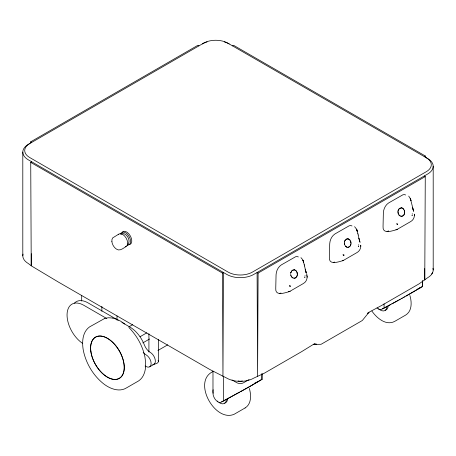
<?xml version="1.0" encoding="UTF-8"?>
<svg xmlns="http://www.w3.org/2000/svg" width="456" height="456" viewBox="0 0 456 456"><rect width="100%" height="100%" fill="white"/><g stroke="black" fill="none" stroke-linecap="round" stroke-linejoin="round"><path stroke-width="0.68" d="M261.961 373.806L261.955 379.403L261.983 373.692M422.182 286.738L422.524 286.505L422.535 280.822M346.075 239.246L347.888 238.83L346.167 239.183L344.611 241.138L344.314 243.23L344.599 244.633L345.659 246.36L346.788 247.106L345.545 246.229M31.293 253.696L31.23 265.802L58.311 282.019L209.834 369.502L226.82 378.144A19.027 10.984 0 0 0 253.73 378.144L264.412 373.145L301.41 351.781L315.142 343.3M425.266 157.411L425.271 155.986L233.552 45.292L232.543 45.879M397.98 211.533L398.248 213.659L397.974 212.097M344.32 243.071L344.599 244.633M291.618 270.961L290.763 272.87L292.028 270.505L294.262 269.798L292.427 270.22M344.434 241.805L345.266 239.987M398.897 209.008L398.059 210.923L399.325 208.557L401.559 207.85L399.724 208.272M296.56 276.98L297.335 274.945L297.147 272.574L295.99 270.676L294.701 269.906L296.349 271.075M349.997 240.101L348.35 238.933L349.638 239.702L350.795 241.6L350.983 243.971L350.208 246.006M403.645 209.127L401.998 207.959L403.286 208.728L404.443 210.626L404.632 212.998L403.856 215.032M306.831 274.803L306.922 275.185L306.802 274.763C307.846 278.012 306.421 281.933 303.354 283.535L289.959 291.281L287.941 292.011C283.569 293.293 275.059 295.881 275.755 288.397L276.062 274.768C276.273 270.967 278.063 267.011 281.329 264.902L295.568 256.762L297.061 256.511L298.355 256.933M360.781 246.297L360.724 245.191C361.101 248.098 359.613 251.182 357.002 252.561L343.607 260.308L341.59 261.037C337.189 262.28 328.747 264.953 329.403 257.423L329.711 243.795C329.922 239.993 331.712 236.037 334.978 233.928L349.216 225.788L350.71 225.538L352.003 225.959M414.39 214.206C414.732 217.113 413.278 220.208 410.651 221.587L397.256 229.334L395.238 230.063C390.838 231.306 382.396 233.979 383.051 226.45L383.359 212.821C383.57 209.019 385.36 205.069 388.626 202.954L402.865 194.815L404.358 194.564L405.652 194.986M290.671 273.48L290.785 272.779M398.082 210.832L397.985 211.504M145.601 366.989C145.162 372.193 143.264 377.745 138.755 380.817L126.682 387.788C119.25 392.559 109.782 388.643 103.529 383.747L103.466 383.701C93.235 375.487 86.133 363.575 83.397 350.772L83.385 350.704C81.841 342.627 82.2 332.162 89.564 326.901L104.766 318.408M297.249 275.481C296.451 279.796 290.837 278.587 290.728 274.637M350.898 244.507C350.499 246.468 348.338 247.956 346.674 247.066M404.546 213.533C403.908 217.113 399.279 217.176 398.31 213.824M120.361 234.013C125.497 226.33 136.087 244.279 127.081 245.334M422.53 286.499L422.564 280.788M120.994 234.241C125.856 230.935 132.018 241.304 127.452 244.536M367.553 313.688L369.052 312.217L381.968 305.275L418.967 283.911L427.625 277.744A19.027 10.984 0 0 0 432.966 268.259M213.169 371.486C191.833 381.073 214.85 422.735 234.184 414.253L245.18 407.915M245.089 407.972C251.626 403.982 251.279 394.907 249.335 388.444M371.891 311.055C376.622 317.895 386.044 326.114 394.765 321.349L405.663 315.073C412.201 311.077 411.853 302.003 409.91 295.539M261.607 379.637L261.949 379.409M295.79 277.75L294.154 278.285M403.087 215.802L401.451 216.338M261.567 379.666L250.298 386.164M422.142 286.761L406.005 296.058M305.138 275.709L304.876 275.874M358.786 244.735L358.524 244.9M412.435 213.761L412.173 213.927M30.729 143.138L30.729 141.81L197.898 45.292L198.907 45.879M23.034 254.083A19.027 10.984 0 0 0 28.375 263.568L31.23 265.802L30.729 162.393L31.738 161.812M118.759 234.15L112.706 237.889L111.954 239.56L111.885 241.623M126.112 246.531C123.325 248.149 119.62 251.666 116.314 249.022C113.875 247.3 112.244 244.496 111.868 241.537M129.002 326.792L132.696 324.661M222.448 273.081L223.457 272.5L222.955 376.491L222.448 273.081L30.729 162.393M424.262 156.568L425.271 155.986M140.055 336.727L146.826 332.817M258.102 273.081L257.6 376.491L257.093 272.5L258.102 273.081L425.271 176.569L424.77 279.978L424.713 268.584M142.802 342.906L149.574 338.996M157.907 350.499L167.757 344.81M349.427 246.781L347.803 247.312M149.807 366.755L154.014 364.327M249.096 379.557L243.589 382.738A4.759 2.747 0 0 1 236.863 382.738L232.007 379.933M252.208 385.075L259.606 380.674L259.339 380.794M410.873 293.265L420.181 287.776L419.355 288.163M410.366 293.55L403.657 297.38M252.105 385.183L248.149 387.383M249.979 386.392L223.565 400.921M247.745 387.657L240.722 391.601M401.297 298.697L404.523 296.856M398.971 299.997L402.312 298.093M367.815 312.901L369.052 312.217L362.583 320.169A2.377 1.374 -60 0 1 361.87 320.762L321.508 344.063A2.377 1.374 -60 0 1 320.796 344.291L313.318 344.394L316.549 344.052M396.714 301.251L400.123 299.313M239.548 392.217L225.908 399.604M394.548 302.448L397.985 300.504M395.939 301.638L384.191 308.005M394.024 302.693L391.869 303.873M254.277 383.422L254.773 383.148M255.121 383.017L255.531 382.795M222.574 401.383L225.931 399.553M417.616 289.018L418.739 288.409M390.695 304.511L381.467 309.453A5.472 3.158 60 0 1 378.771 309.157L378.605 309.06A7.136 4.121 60 0 1 377.044 307.874M256.865 382.077L258.016 381.467M419.953 287.759L422.575 286.436M259.378 380.657L261.242 379.688M261.539 379.54L262 379.341M388.626 230.901L387.036 231.511M334.607 262.052L333.387 262.485M280.959 293.026L279.739 293.459M400.322 216.093L398.88 214.884M293.026 278.04L291.555 276.775M104.897 318.368L108.511 317.741L112.313 318.009M404.694 212.279L404.233 210.085M351.046 243.253L350.584 241.059M297.397 274.227L296.936 272.032M401.559 207.85L401.998 207.959M347.911 238.824L348.35 238.933M294.262 269.798L294.701 269.906M112.432 318.026L116.451 319.171M116.554 319.211L120.675 321.195L124.796 323.971M424.262 175.987L425.271 176.569M30.729 141.81L31.738 142.392M118.224 320.3L88.076 302.892A23.786 13.731 60 0 0 74.391 303.126M121.912 322.432L129.909 327.049A23.786 13.731 60 0 1 144.478 345.163A9.513 5.495 60 0 0 150.303 352.414A7.136 4.121 60 0 1 155.194 359.63A7.136 4.121 60 0 1 152.703 364.749M106.636 318.465L83.87 305.32A23.786 13.731 60 0 0 67.06 314.395A23.786 13.731 60 0 0 82.758 343.476M354.597 226.672L356.598 229.237L357.817 233.341M300.949 257.646L302.647 259.612L303.724 262.605M408.713 196.097L410.48 198.873L413.467 210.803L412.549 207.298M128.849 327.493C136.857 335.519 142.591 345.83 144.928 356.945L145.618 362.115L145.618 366.886M410.229 198.235L411.021 200.657L410.246 198.263M356.581 229.208L356.814 229.807M303.166 260.781L302.932 260.182L304.169 264.315M356.609 229.265L357.373 231.631L356.82 229.824M413.706 211.561L412.936 208.905M360.058 242.535L358.878 238.18L359.818 241.777L359.288 239.879M306.409 273.509L305.229 269.154L306.17 272.751L305.64 270.853M290.763 274.917L290.951 275.606M358.182 234.937L358.9 238.271M304.534 265.911L305.252 269.245M357.806 233.301L358.194 234.994M304.158 264.275L304.545 265.968M414.373 214.217L414.43 215.323M307.076 276.165L307.133 277.271M433.2 166.275L433.2 269.975M384.06 303.838L384.06 308.039M223.486 376.451L223.486 400.944L220.892 402.352A5.472 3.158 60 0 1 218.196 402.061L218.025 401.964A7.136 4.121 60 0 1 212.98 393.22L212.98 371.15M158.42 339.446L158.42 361.289M148.918 333.695L148.918 352.015M117.004 315.9L117.004 320.118M101.865 306.375L101.865 311.294M81.687 295.425L81.687 301.045M22.8 152.099L22.8 255.799M242.387 380.908A4.759 2.747 0 0 1 238.066 380.908M222.112 401.559A5.472 3.158 60 0 1 221.605 401.616M226.381 400.003A9.513 5.495 60 0 1 219.136 402.574M218.014 401.702A9.513 5.495 60 0 1 217.29 401.018M213.174 393.243A9.513 5.495 60 0 1 213.134 389.732M227.612 398.367A9.513 5.495 60 0 1 224.654 403.098M432.47 272.357A4.759 2.747 0 0 1 431.558 273.97M383.148 308.478A5.472 3.158 60 0 1 382.179 308.712M386.956 307.099A9.513 5.495 60 0 1 378.588 308.803M388.136 306.421A9.513 5.495 60 0 1 385.229 310.194M122.151 232.212A7.376 4.258 60 0 1 130.501 236.219A7.376 4.258 60 0 1 128.734 244.661M202.27 43.936A19.027 10.984 0 0 1 207.087 41.918M224.363 41.918A19.027 10.984 0 0 1 229.18 43.936M426.28 157.73A17.123 9.884 0 0 1 426.28 171.712L252.385 272.112A17.123 9.889 0 0 1 228.171 272.112L29.72 157.537A17.123 9.889 0 0 1 29.72 143.554M118.246 234.658A7.205 4.161 60 0 1 126.112 238.032A7.205 4.161 60 0 1 125.44 246.77M158.118 360.377A4.759 2.747 0 0 1 153.968 364.087M143.178 352.385A9.513 5.495 60 0 0 146.097 354.842A7.136 4.121 60 0 1 151.141 363.58A7.136 4.121 60 0 1 146.097 366.493A9.513 5.495 60 0 0 145.094 365.997M304.899 276.997L304.785 277.425L304.899 276.997M358.547 246.023L358.433 246.451L358.547 246.023M412.195 215.05L412.082 215.477L412.195 215.05M203.615 43.16L28.375 144.335A19.027 10.984 0 0 0 28.375 159.868L226.82 274.444A19.027 10.984 0 0 0 253.73 274.444L427.625 174.044A19.027 10.984 0 0 0 427.625 158.511L227.829 43.16A17.123 9.884 0 0 0 203.615 43.16M397.279 229.317L396.099 229.801L397.279 229.317M343.63 260.29L342.741 260.707L343.607 260.308M289.982 291.264L289.093 291.68L289.959 291.281M343.163 260.461L342.45 260.775L343.163 260.461M289.514 291.435L288.802 291.749L289.514 291.435M397.717 224.13L397.41 224.164L397.717 224.13M344.069 255.103L343.761 255.138L344.069 255.103M290.421 286.077L290.113 286.111L290.421 286.077M397.256 224.141L396.714 223.89L397.256 224.141M343.607 255.115L343.066 254.864L343.607 255.115M289.959 286.089L289.417 285.838L289.959 286.089M412.218 214.485L412.218 214.485M358.57 245.459L358.57 245.459M304.921 276.433L304.921 276.433M90.835 351.154A23.786 13.731 60 0 0 118.013 378.942A23.786 13.731 60 0 0 113.498 343.106A23.786 13.731 60 0 0 90.835 351.154M90.801 351.171A23.786 13.731 60 0 0 117.984 378.964A23.786 13.731 60 0 0 113.464 343.123A23.786 13.731 60 0 0 90.801 351.171"/></g></svg>
